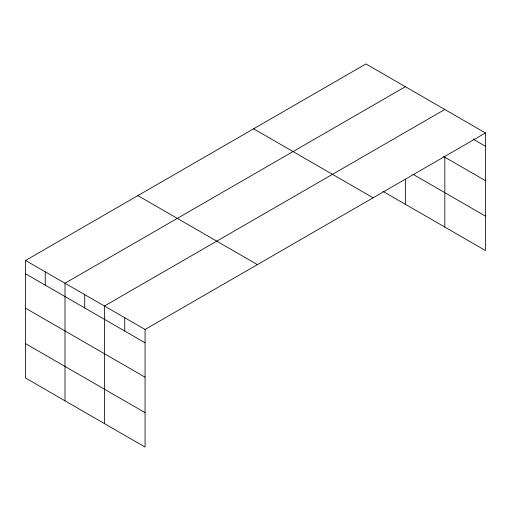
<?xml version="1.0" encoding="UTF-8"?>
<svg xmlns="http://www.w3.org/2000/svg" width="511" height="511" viewBox="0 0 511 511"><rect width="100%" height="100%" fill="white"/><g stroke="black" fill="none" stroke-linecap="round" stroke-linejoin="round"><path stroke-width="0.77" d="M382.937 191.35L485.45 250.531L485.45 132.949L365.94 63.945L25.55 260.469L25.55 378.051L145.06 447.055L145.06 329.467L25.55 260.469M405.376 86.717L64.986 283.235L64.986 400.822M444.813 109.488L104.429 306.006L104.429 423.593M145.06 329.467L485.45 132.949M473.263 139.222L485.45 146.261M443.459 156.423L485.45 180.67M412.856 174.213L485.45 216.121M253.609 128.798L373.119 197.802M137.881 195.617L257.391 264.615M25.55 273.781L145.06 342.779M25.55 308.19L145.06 377.188M25.55 343.641L145.06 412.645M444.813 157.209L444.813 227.076M405.376 179.278L405.376 204.304M124.748 317.74L124.748 331.051M84.711 294.623L84.711 307.935M45.268 271.852L45.268 285.164"/></g></svg>
